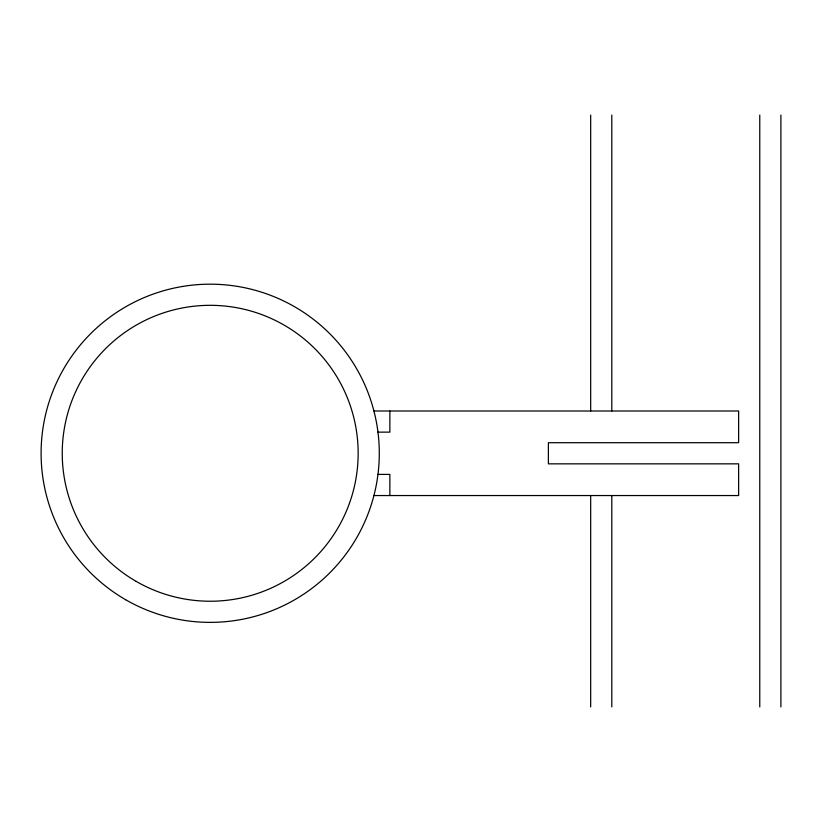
<?xml version="1.0" encoding="UTF-8"?>
<svg xmlns="http://www.w3.org/2000/svg" width="822" height="822" viewBox="0 0 822 822"><rect width="100%" height="100%" fill="white"/><g stroke="black" fill="none" stroke-linecap="round" stroke-linejoin="round"><path stroke-width="1.23" d="M373.928 411L738.629 411L738.629 442.709L548.387 442.709L548.387 463.844L738.629 463.844L738.629 495.553L373.928 495.553M377.966 432.136L389.864 432.136L389.864 411M377.966 474.407L389.864 474.407L389.864 495.553M780.9 115.08L780.9 706.92M759.764 115.08L759.764 706.92M611.804 115.08L611.804 411M611.804 495.553L611.804 706.92M590.669 115.08L590.669 411M590.669 495.553L590.669 706.92M125.653 599.721A169.096 169.096 0 0 0 379.291 453.271A169.096 169.096 0 0 0 125.653 306.832A169.096 169.096 0 0 0 125.653 599.721M136.216 581.411A147.96 147.96 0 0 0 358.156 453.271A147.96 147.96 0 0 0 136.216 325.142A147.96 147.96 0 0 0 136.216 581.411"/></g></svg>
